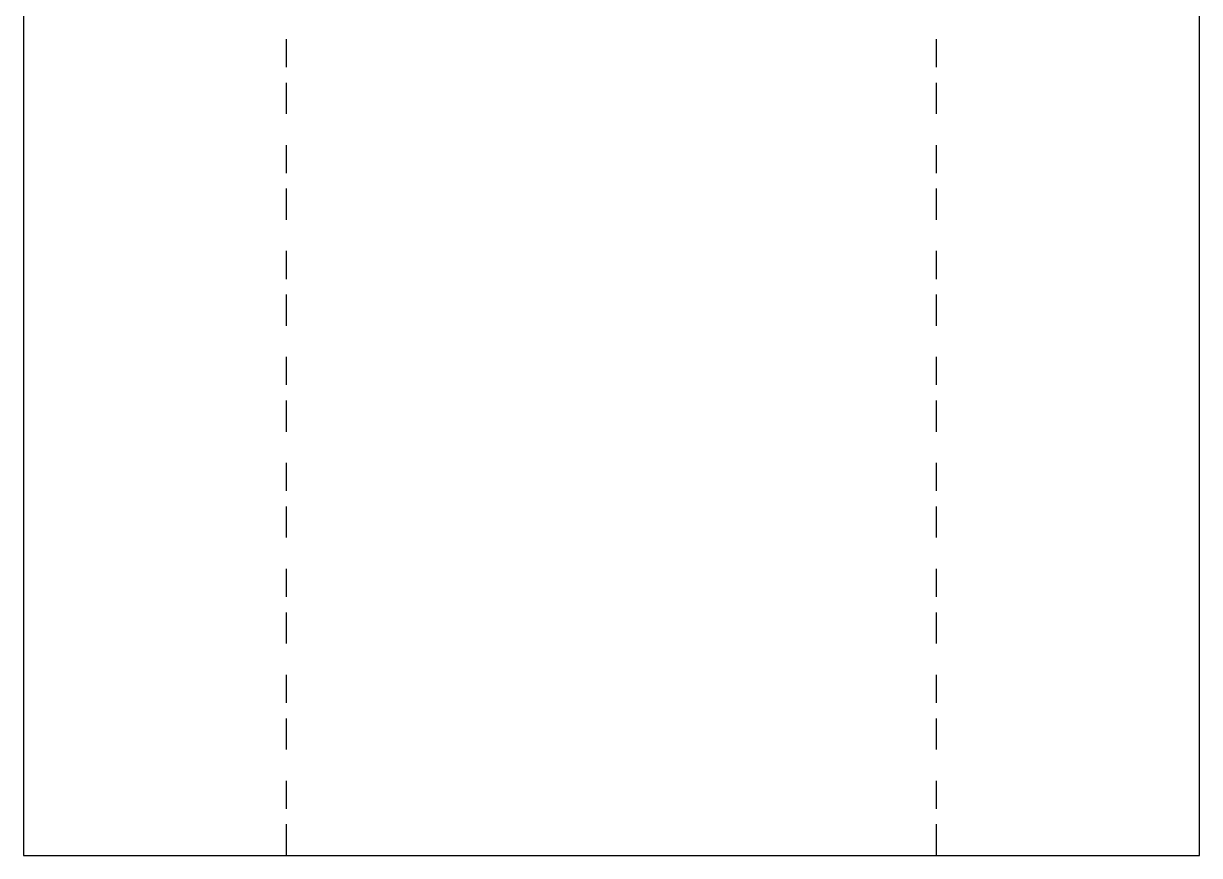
# Model space of a CAD drawing. Header units: millimetres. Extents: x 0 to 189, y 0 to 253.
# Drawn here: x 0 to 188.7, y 0 to 133.5 of the extents above; entities that cross this region are included whole.
import ezdxf

# ---------------------------------------------------------------- set-up
doc = ezdxf.new("R2010")
doc.units = ezdxf.units.MM
doc.linetypes.add('DASHED', pattern=[7.5, 5, -2.5])
doc.layers.add('BEND', color=5, linetype='DASHED')
doc.layers.add('CUT', color=1, linetype='CONTINUOUS')

msp = doc.modelspace()

# ---------------------------------------------------------------- linework, layer by layer
at = {"layer": 'BEND'}
for p, q in [((42.17, 119), (42.17, 131)), ((146.5, 119), (146.5, 131)), ((42.17, 102), (42.17, 114)), ((146.5, 102), (146.5, 114)), ((42.17, 85), (42.17, 97)), ((146.5, 85), (146.5, 97)), ((42.17, 68), (42.17, 80)), ((146.5, 68), (146.5, 80)), ((42.17, 51), (42.17, 63)), ((146.5, 51), (146.5, 63)), ((42.17, 34), (42.17, 46)), ((146.5, 34), (146.5, 46)), ((42.17, 17), (42.17, 29)), ((146.5, 17), (146.5, 29)), ((42.17, 0), (42.17, 12)), ((146.5, 0), (146.5, 12))]:
    msp.add_line(p, q, dxfattribs=at)
at = {"layer": 'CUT'}
msp.add_lwpolyline([(0, 0), (188.67, 0), (188.67, 200), (0, 200), (0, 0)], close=True, dxfattribs=at)

doc.saveas('drawing.dxf')
